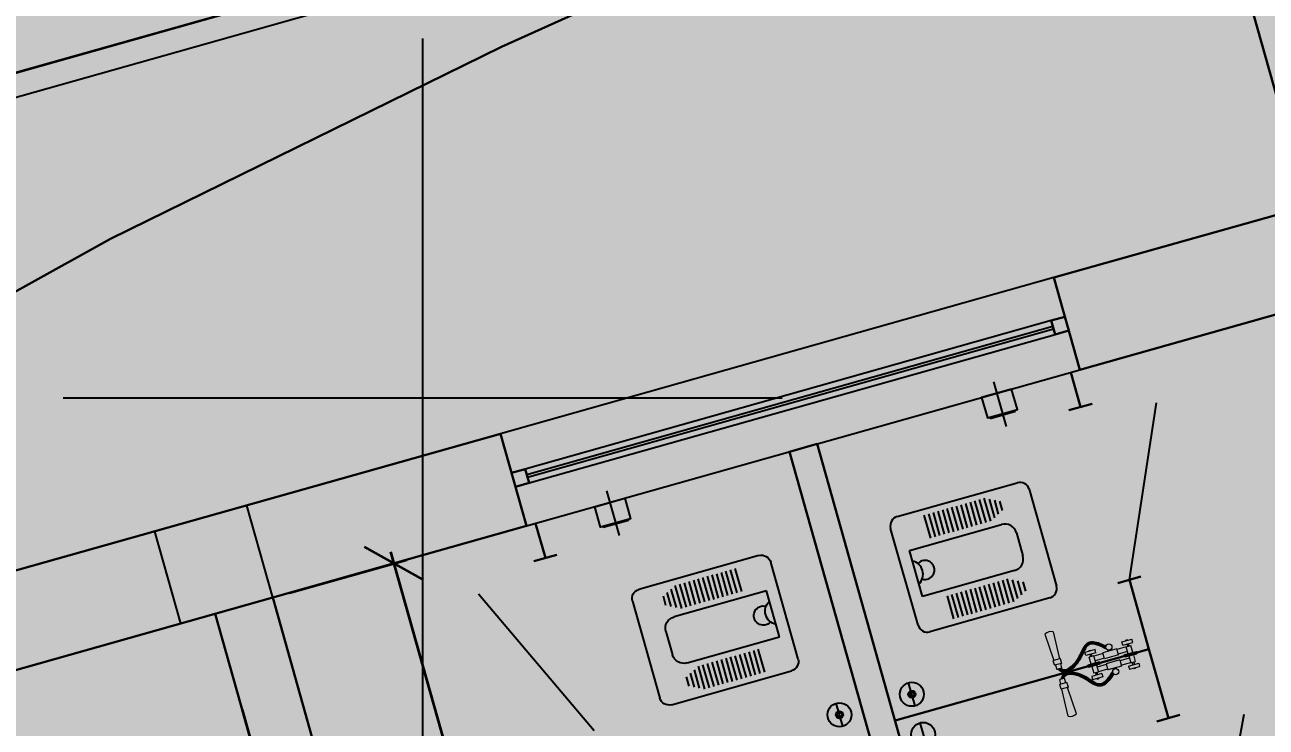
# Model space of a CAD drawing. Header units: millimetres. Extents: x 474337 to 1180020, y 4124662 to 4776603.
# Drawn here: x 772631 to 777811, y 4442166 to 4445098 of the extents above; entities that cross this region are included whole.
import ezdxf

# ---------------------------------------------------------------- set-up
doc = ezdxf.new("R2010")
doc.units = ezdxf.units.MM
doc.header["$PDMODE"] = 32
doc.header["$PDSIZE"] = 0.33
doc.layers.add('(001) Сетка', color=92, linetype='Continuous')
doc.layers.add('A_Windows', color=160, linetype='Continuous')
doc.layers.add('(032) Горизонтали утолщенные', color=32, linetype='Continuous', lineweight=30)
doc.layers.add('_0', color=7, linetype='Continuous', lineweight=25)
doc.styles.add('J~stule', font='dutch.ttf')
doc.linetypes.add('FENCELINE1', pattern='A,0.25,-0.1,[133,ltypeshp.shx,S=0.1,R=0,X=-0.1,Y=0],-0.1,1', length=1.45)
doc.dimstyles.new('J~style', dxfattribs={"dimscale": 100, "dimtxt": 2.5, "dimasz": 2, "dimexe": 0.55, "dimexo": 0.725, "dimtad": 1, "dimdec": 0, "dimdsep": 46, "dimtxsty": 'J~stule', "dimblk": 'OBLIQUE', "dimcen": 2, "dimdle": 0.5, "dimadec": 0, "dimazin": 0, "dimtfac": 1, "dimtdec": 0, "dimtmove": 0, "dimatfit": 3, "dimfxl": 1, "dimarcsym": 0})

# ---------------------------------------------------------------- blocks, each defined once
blk = doc.blocks.new('Setka')
at = {"layer": '(001) Сетка'}
for p, q in [((0, 1.5), (0, -1.5)), ((-1.5, 0), (1.5, 0))]:
    blk.add_line(p, q, dxfattribs=at)
blk = doc.blocks.new('*U85')
at = {"color": 7, "lineweight": 30}
for points in [[(0, 60), (60, 60), (60, 0), (0, 0)], [(2400, 60), (2340, 60), (2340, 0), (2400, 0)]]:
    blk.add_lwpolyline(points, close=True, dxfattribs=at)
at = {"color": 4, "lineweight": 25}
for points in [[(60, 60), (2340, 60), (2340, 0), (60, 0)], [(60, 35), (2340, 35), (2340, 25), (60, 25)]]:
    blk.add_lwpolyline(points, close=True, dxfattribs=at)
blk = doc.blocks.new('hdyhd')
for p, q in [((732050.4, 105598.5), (732470.4, 105598.5)), ((732010.4, 105038.5), (732010.4, 105558.5)), ((732160.4, 105548.5), (732360.4, 105548.5)), ((732160.4, 105148.5), (732160.4, 105548.5)), ((732360.4, 105548.5), (732360.4, 105148.5)), ((732510.4, 105558.5), (732510.4, 105038.5)), ((732135.4, 105448.7), (732035.4, 105448.7)), ((732135.4, 105428.7), (732035.4, 105428.7)), ((732135.4, 105408.7), (732035.4, 105408.7)), ((732385.4, 105448.7), (732485.4, 105448.7)), ((732385.4, 105428.7), (732485.4, 105428.7)), ((732385.4, 105408.7), (732485.4, 105408.7)), ((732135.4, 105388.7), (732035.4, 105388.7)), ((732135.4, 105368.7), (732035.4, 105368.7)), ((732385.4, 105388.7), (732485.4, 105388.7)), ((732385.4, 105368.7), (732485.4, 105368.7)), ((732135.4, 105348.7), (732035.4, 105348.7)), ((732135.4, 105328.7), (732035.4, 105328.7)), ((732135.4, 105308.7), (732035.4, 105308.7)), ((732385.4, 105348.7), (732485.4, 105348.7)), ((732385.4, 105328.7), (732485.4, 105328.7)), ((732385.4, 105308.7), (732485.4, 105308.7)), ((732135.4, 105288.7), (732035.4, 105288.7)), ((732135.4, 105268.7), (732035.4, 105268.7)), ((732385.4, 105288.7), (732485.4, 105288.7)), ((732385.4, 105268.7), (732485.4, 105268.7)), ((732135.4, 105248.7), (732035.4, 105248.7)), ((732135.4, 105228.7), (732035.4, 105228.7)), ((732135.4, 105208.7), (732035.4, 105208.7)), ((732385.4, 105248.7), (732485.4, 105248.7)), ((732385.4, 105228.7), (732485.4, 105228.7)), ((732385.4, 105208.7), (732485.4, 105208.7)), ((732135.4, 105188.7), (732035.4, 105188.7)), ((732125.4, 105168.7), (732045.4, 105168.7)), ((732385.4, 105188.7), (732485.4, 105188.7)), ((732395.4, 105168.7), (732475.4, 105168.7)), ((732115.4, 105148.7), (732055.4, 105148.7)), ((732105.4, 105128.7), (732065.4, 105128.7)), ((732310.4, 105098.5), (732210.4, 105098.5)), ((732405.4, 105148.7), (732465.4, 105148.7)), ((732415.4, 105128.7), (732455.4, 105128.7)), ((732470.4, 104998.5), (732050.4, 104998.5))]:
    blk.add_line(p, q)
for centre, radius, start, end in [((732050.4, 105558.5), 40, 90, 180), ((732470.4, 105558.5), 40, 0, 90), ((732264.4, 105575.1), 56.7, 208.0725, 331.9275), ((732264.4, 105508.5), 40, 147.9101, 32.09), ((732210.4, 105148.5), 50, 180, 270), ((732310.4, 105148.5), 50, 270, 0), ((732050.4, 105038.5), 40, 180, 270), ((732470.4, 105038.5), 40, 270, 360)]:
    blk.add_arc(centre, radius, start, end)
blk = doc.blocks.new('_Oblique')
at = {"color": 0, "linetype": 'ByBlock', "lineweight": -2}
blk.add_line((-0.5, -0.5), (0.5, 0.5), dxfattribs=at)
blk = doc.blocks.new('*D146')
at = {"color": 0, "lineweight": -2, "transparency": 16777216}
for p, q in [((3351175.6, -514249.5), (3351175.6, -514779.2)), ((3360925.6, -514249.5), (3360925.6, -514779.2)), ((3360975.6, -514724.2), (3351125.6, -514724.2))]:
    blk.add_line(p, q, dxfattribs=at)
at = {"layer": 'Defpoints', "color": 0, "lineweight": 30, "transparency": 16777216}
for p in [(3351175.6, -514177), (3360925.6, -514177), (3351175.6, -514724.2)]:
    blk.add_point(p, dxfattribs=at)
at = {"color": 0, "lineweight": -2, "transparency": 16777216, "xscale": 200, "yscale": 200, "zscale": 200, "rotation": 180}
blk.add_blockref('_Oblique', (3351175.6, -514724.2), dxfattribs=at)
at = {"color": 0, "lineweight": -2, "transparency": 16777216, "xscale": 200, "yscale": 200, "zscale": 200}
blk.add_blockref('_Oblique', (3360925.6, -514724.2), dxfattribs=at)
at = {"color": 0, "transparency": 16777216, "insert": (3356050.6, -514531.5), "char_height": 250, "attachment_point": 5, "style": 'J~stule'}
blk.add_mtext('9750', dxfattribs=at)
blk = doc.blocks.new('*D161')
at = {"color": 0, "lineweight": -2, "transparency": 16777216}
for p, q in [((3361701.4, -518083.5), (3361701.4, -513783.5)), ((3361248.1, -513833.5), (3361756.4, -513833.5)), ((3361248.1, -518033.5), (3361756.4, -518033.5))]:
    blk.add_line(p, q, dxfattribs=at)
at = {"layer": 'Defpoints', "color": 0, "lineweight": 30, "transparency": 16777216}
for p in [(3361175.6, -513833.5), (3361701.4, -513833.5), (3361175.6, -518033.5)]:
    blk.add_point(p, dxfattribs=at)
at = {"color": 0, "lineweight": -2, "transparency": 16777216, "xscale": 200, "yscale": 200, "zscale": 200}
for p, rotation in [((3361701.4, -513833.5), 90), ((3361701.4, -518033.5), 270)]:
    blk.add_blockref('_Oblique', p, dxfattribs=dict(at, rotation=rotation))
at = {"color": 0, "transparency": 16777216, "insert": (3361511.4, -515933.5), "char_height": 250, "attachment_point": 5, "rotation": 90, "style": 'J~stule'}
blk.add_mtext('4200', dxfattribs=at)
blk = doc.blocks.new('dfgfdgf')
h = blk.add_hatch(color=256)
h.dxf.hatch_style = 1
h.paths.add_polyline_path([(3360775.57, -513433.49), (3360775.57, -513833.49), (3361175.57, -513833.49), (3361175.57, -513433.49)])
for p, q in [((3365775.57, -511433.49), (3351175.57, -511433.49)), ((3364675.57, -513433.49), (3362275.57, -513433.49)), ((3362275.57, -513833.49), (3364675.57, -513833.49)), ((3362315.57, -514733.49, 10.18), (3362006.1, -514052.51, 10.18)), ((3364635.57, -514733.49, 10.18), (3364945.04, -514052.51, 10.18)), ((3364635.57, -516033.49, 10.18), (3364945.04, -515402.51, 10.18))]:
    blk.add_line(p, q)
at = {"linetype": 'FENCELINE1', "ltscale": 200}
blk.add_line((3365775.57, -511533.49), (3351175.57, -511533.49), dxfattribs=at)
at = {"lineweight": 30}
for p, q in [((3362275.57, -513433.49), (3359675.57, -513433.49)), ((3362275.57, -513833.49), (3362275.57, -513433.49)), ((3365775.57, -513433.49), (3364675.57, -513433.49)), ((3364675.57, -513833.49), (3364675.57, -513433.49)), ((3359675.57, -513833.49), (3362275.57, -513833.49)), ((3360925.57, -513833.49), (3360925.57, -519433.49)), ((3361175.57, -513833.49), (3361175.57, -519433.49)), ((3362315.57, -513833.49, 10.18), (3362315.57, -513983.49, 10.18)), ((3363415.57, -518033.49, -17.1), (3363415.57, -513833.49, 10.18)), ((3363535.57, -513833.49), (3363415.57, -513833.56, 10.18)), ((3363535.57, -518033.49, -17.1), (3363535.57, -513833.49, 10.18)), ((3364635.57, -513833.49, 10.18), (3364635.57, -513983.49, 10.18)), ((3364675.57, -513833.49), (3365775.57, -513833.49)), ((3362265.57, -513983.49, 10.18), (3362365.57, -513983.49, 10.18)), ((3364685.57, -513983.49, 10.18), (3364585.57, -513983.49, 10.18)), ((3364685.57, -514733.49, 10.18), (3364585.57, -514733.49, 10.18)), ((3364635.57, -514733.49, 10.18), (3364635.57, -515033.49, 10.18)), ((3364635.57, -515033.49, 10.18), (3363535.57, -515033.49, 10.18)), ((3364635.57, -515033.49, 10.18), (3364635.57, -515333.49, 10.18)), ((3364685.57, -515333.49, 10.18), (3364585.57, -515333.49, 10.18))]:
    blk.add_line(p, q, dxfattribs=at)
at = {"color": 153, "linetype": 'ByBlock', "lineweight": 5}
for p, q in [((3364235.31, -514855.5, 10.18), (3364241.2, -514971.63, 10.18)), ((3364270.94, -514855.5, 10.18), (3364265.05, -514971.63, 10.18)), ((3364367.22, -514975.28, 10.18), (3364358.36, -514970.17, 10.18)), ((3364368.82, -514973.46, 10.18), (3364359.96, -514968.34, 10.18)), ((3364381.01, -514947.82, 10.18), (3364361.17, -514982.18, 10.18)), ((3364370.43, -514971.64, 10.18), (3364361.57, -514966.53, 10.18)), ((3364372.06, -514969.83, 10.18), (3364363.19, -514964.71, 10.18)), ((3364373.7, -514968.03, 10.18), (3364364.82, -514962.9, 10.18)), ((3364375.36, -514966.23, 10.18), (3364366.47, -514961.1, 10.18)), ((3364377.05, -514964.46, 10.18), (3364368.14, -514959.32, 10.18)), ((3364378.77, -514962.71, 10.18), (3364369.83, -514957.54, 10.18)), ((3364380.54, -514960.98, 10.18), (3364371.57, -514955.8, 10.18)), ((3364382.36, -514959.28, 10.18), (3364373.37, -514954.09, 10.18)), ((3364384.25, -514957.62, 10.18), (3364375.23, -514952.42, 10.18)), ((3364386.22, -514956.01, 10.18), (3364377.16, -514950.78, 10.18)), ((3364388.29, -514954.45, 10.18), (3364379.17, -514949.19, 10.18)), ((3364390.49, -514952.97, 10.18), (3364381.26, -514947.64, 10.18)), ((3364392.86, -514951.6, 10.18), (3364383.44, -514946.16, 10.18)), ((3364395.47, -514950.35, 10.18), (3364385.74, -514944.73, 10.18)), ((3364396.55, -514939.96, 10.18), (3364388.11, -514954.58, 10.18)), ((3364398.41, -514949.3, 10.18), (3364388.16, -514943.38, 10.18)), ((3364401.88, -514948.55, 10.18), (3364390.74, -514942.12, 10.18)), ((3364406.3, -514948.35, 10.18), (3364393.51, -514940.97, 10.18)), ((3364393.85, -514974.3, 10.18), (3364393.85, -514971.35, 10.18)), ((3364393.85, -514971.35, 10.18), (3364399.85, -514971.35, 10.18)), ((3364412.89, -514949.41, 10.18), (3364396.53, -514939.96, 10.18)), ((3364399.85, -514974.3, 10.18), (3364399.85, -514971.35, 10.18)), ((3364464.33, -514976.36, 10.18), (3364399.87, -514939.15, 10.18)), ((3364408.36, -514938.55, 10.18), (3364402.64, -514948.46, 10.18)), ((3364465.23, -514974.13, 10.18), (3364403.71, -514938.61, 10.18)), ((3364461, -514968.93, 10.18), (3364408.37, -514938.55, 10.18)), ((3364418.22, -514940.53, 10.18), (3364413.06, -514949.45, 10.18)), ((3364451.53, -514960.72, 10.18), (3364414.97, -514939.61, 10.18)), ((3364427.14, -514944.12, 10.18), (3364422.04, -514952.96, 10.18)), ((3364435.45, -514948.78, 10.18), (3364430.3, -514957.71, 10.18)), ((3364443.31, -514954.21, 10.18), (3364438.12, -514963.2, 10.18)), ((3364463.83, -514978.82, 10.18), (3364442.12, -514966.29, 10.18)), ((3364450.87, -514960.17, 10.18), (3364445.68, -514969.16, 10.18)), ((3364458.23, -514966.48, 10.18), (3364453.07, -514975.42, 10.18)), ((3364553.85, -514974.3, 10.18), (3364553.85, -514971.35, 10.18)), ((3364559.85, -514971.35, 10.18), (3364553.85, -514971.35, 10.18)), ((3364559.85, -514974.3, 10.18), (3364559.85, -514971.35, 10.18)), ((3364237.19, -514971.63, 10.18), (3364238.2, -514991.63, 10.18)), ((3364269.06, -514971.63, 10.18), (3364237.19, -514971.63, 10.18)), ((3364268.04, -514991.63, 10.18), (3364238.2, -514991.63, 10.18)), ((3364242.21, -514991.63, 10.18), (3364243.22, -515011.63, 10.18)), ((3364263.03, -515011.63, 10.18), (3364243.22, -515011.63, 10.18)), ((3364280.05, -515032.19, 10.18), (3364248.97, -515014.25, 10.18)), ((3364284.35, -515031.92, 10.18), (3364249.19, -515011.63, 10.18)), ((3364256.18, -515011.63, 10.18), (3364252.14, -515018.63, 10.18)), ((3364274.9, -515031.97, 10.18), (3364252.43, -515018.99, 10.18)), ((3364288.17, -515031.38, 10.18), (3364253.96, -515011.63, 10.18)), ((3364260.2, -515012.48, 10.18), (3364258.72, -515011.63, 10.18)), ((3364264.21, -515016.78, 10.18), (3364259.01, -515025.78, 10.18)), ((3364264.04, -514991.63, 10.18), (3364263.03, -515011.63, 10.18)), ((3364272.52, -515021.43, 10.18), (3364267.39, -515030.31, 10.18)), ((3364269.06, -514971.63, 10.18), (3364268.04, -514991.63, 10.18)), ((3364291.68, -515030.66, 10.18), (3364276.89, -515022.12, 10.18)), ((3364283.21, -515021.96, 10.18), (3364277.33, -515032.16, 10.18)), ((3364294.96, -515029.8, 10.18), (3364281.63, -515022.11, 10.18)), ((3364298.06, -515028.84, 10.18), (3364285.56, -515021.62, 10.18)), ((3364296.04, -515018.8, 10.18), (3364288.84, -515031.26, 10.18)), ((3364301.02, -515027.8, 10.18), (3364289.06, -515020.9, 10.18)), ((3364303.86, -515026.69, 10.18), (3364292.31, -515020.02, 10.18)), ((3364306.59, -515025.52, 10.18), (3364295.36, -515019.04, 10.18)), ((3364309.24, -515024.3, 10.18), (3364298.27, -515017.97, 10.18)), ((3364311.8, -515023.03, 10.18), (3364301.06, -515016.83, 10.18)), ((3364310.98, -515011.96, 10.18), (3364302.07, -515027.41, 10.18)), ((3364314.29, -515021.72, 10.18), (3364303.75, -515015.63, 10.18)), ((3364316.72, -515020.37, 10.18), (3364306.36, -515014.39, 10.18)), ((3364319.08, -515018.98, 10.18), (3364308.88, -515013.09, 10.18)), ((3364321.39, -515017.57, 10.18), (3364311.34, -515011.76, 10.18)), ((3364323.65, -515016.12, 10.18), (3364313.73, -515010.39, 10.18)), ((3364325.86, -515014.65, 10.18), (3364316.06, -515008.99, 10.18)), ((3364328.91, -514999.97, 10.18), (3364317.33, -515020.01, 10.18)), ((3364328.02, -515013.15, 10.18), (3364318.34, -515007.55, 10.18)), ((3364330.14, -515011.62, 10.18), (3364320.56, -515006.09, 10.18)), ((3364332.22, -515010.07, 10.18), (3364322.73, -515004.59, 10.18)), ((3364334.25, -515008.49, 10.18), (3364324.85, -515003.07, 10.18)), ((3364336.25, -515006.9, 10.18), (3364326.92, -515001.51, 10.18)), ((3364338.21, -515005.28, 10.18), (3364328.95, -514999.93, 10.18)), ((3364340.13, -515003.64, 10.18), (3364330.93, -514998.33, 10.18)), ((3364342.01, -515001.97, 10.18), (3364332.86, -514996.69, 10.18)), ((3364343.85, -515000.29, 10.18), (3364334.75, -514995.03, 10.18)), ((3364354.74, -514974.28, 10.18), (3364335.6, -515007.42, 10.18)), ((3364345.66, -514998.58, 10.18), (3364336.59, -514993.35, 10.18)), ((3364347.44, -514996.86, 10.18), (3364338.4, -514991.64, 10.18)), ((3364349.19, -514995.12, 10.18), (3364340.18, -514989.92, 10.18)), ((3364350.91, -514993.36, 10.18), (3364341.92, -514988.18, 10.18)), ((3364352.6, -514991.59, 10.18), (3364343.64, -514986.42, 10.18)), ((3364354.28, -514989.81, 10.18), (3364345.33, -514984.65, 10.18)), ((3364355.94, -514988.02, 10.18), (3364347, -514982.86, 10.18)), ((3364357.58, -514986.21, 10.18), (3364348.66, -514981.07, 10.18)), ((3364359.2, -514984.4, 10.18), (3364350.3, -514979.26, 10.18)), ((3364360.82, -514982.59, 10.18), (3364351.92, -514977.45, 10.18)), ((3364362.42, -514980.76, 10.18), (3364353.54, -514975.63, 10.18)), ((3364364.02, -514978.94, 10.18), (3364355.15, -514973.81, 10.18)), ((3364365.62, -514977.11, 10.18), (3364356.75, -514971.99, 10.18)), ((3364374.85, -514988.3, 10.18), (3364374.85, -514974.3, 10.18)), ((3364418.85, -514974.3, 10.18), (3364374.85, -514974.3, 10.18)), ((3364418.85, -514988.3, 10.18), (3364374.85, -514988.3, 10.18)), ((3364386.85, -515028.49, 10.18), (3364386.85, -514998.49, 10.18)), ((3364406.85, -514998.49, 10.18), (3364386.85, -514998.49, 10.18)), ((3364393.85, -514998.49, 10.18), (3364393.85, -514988.3, 10.18)), ((3364399.85, -514998.49, 10.18), (3364399.85, -514988.3, 10.18)), ((3364406.85, -515028.49, 10.18), (3364406.85, -514998.49, 10.18)), ((3364446.85, -514999.28, 10.18), (3364406.85, -514999.28, 10.18)), ((3364446.85, -515019.5, 10.18), (3364406.85, -515019.5, 10.18)), ((3364418.85, -514988.3, 10.18), (3364418.85, -514974.3, 10.18)), ((3364446.85, -515022.5, 10.18), (3364446.85, -514996.28, 10.18)), ((3364506.85, -514996.28, 10.18), (3364446.85, -514996.28, 10.18)), ((3364506.85, -515022.5, 10.18), (3364446.85, -515022.5, 10.18)), ((3364463.84, -514981.58, 10.18), (3364452.85, -514975.23, 10.18)), ((3364465.48, -514972.97, 10.18), (3364460.35, -514981.84, 10.18)), ((3364464.61, -514984.77, 10.18), (3364461.84, -514983.17, 10.18)), ((3364469.85, -514996.28, 10.18), (3364469.85, -514991.2, 10.18)), ((3364483.85, -514996.28, 10.18), (3364483.85, -514991.2, 10.18)), ((3364506.85, -515022.5, 10.18), (3364506.85, -514996.28, 10.18)), ((3364546.85, -514999.28, 10.18), (3364506.85, -514999.28, 10.18)), ((3364546.85, -515019.5, 10.18), (3364506.85, -515019.5, 10.18)), ((3364534.85, -514988.3, 10.18), (3364534.85, -514974.3, 10.18)), ((3364534.85, -514974.3, 10.18), (3364578.85, -514974.3, 10.18)), ((3364534.85, -514988.3, 10.18), (3364578.85, -514988.3, 10.18)), ((3364546.85, -515028.49, 10.18), (3364546.85, -514998.49, 10.18)), ((3364546.85, -514998.49, 10.18), (3364566.85, -514998.49, 10.18)), ((3364553.85, -514998.49, 10.18), (3364553.85, -514988.3, 10.18)), ((3364559.85, -514998.49, 10.18), (3364559.85, -514988.3, 10.18)), ((3364566.85, -515028.49, 10.18), (3364566.85, -514998.49, 10.18)), ((3364578.85, -514988.3, 10.18), (3364578.85, -514974.3, 10.18)), ((3364242.21, -515075.36, 10.18), (3364243.22, -515055.36, 10.18)), ((3364263.03, -515055.36, 10.18), (3364243.22, -515055.36, 10.18)), ((3364280.05, -515034.79, 10.18), (3364248.97, -515052.74, 10.18)), ((3364284.35, -515035.06, 10.18), (3364249.19, -515055.36, 10.18)), ((3364256.18, -515055.36, 10.18), (3364252.14, -515048.36, 10.18)), ((3364274.9, -515035.02, 10.18), (3364252.43, -515047.99, 10.18)), ((3364288.17, -515035.6, 10.18), (3364253.96, -515055.36, 10.18)), ((3364267.08, -515030.21, 10.18), (3364257.99, -515024.96, 10.18)), ((3364267.08, -515036.78, 10.18), (3364257.99, -515042.03, 10.18)), ((3364260.2, -515054.5, 10.18), (3364258.72, -515055.36, 10.18)), ((3364264.21, -515050.2, 10.18), (3364259.01, -515041.2, 10.18)), ((3364264.04, -515075.36, 10.18), (3364263.03, -515055.36, 10.18)), ((3364272.52, -515045.56, 10.18), (3364267.39, -515036.67, 10.18)), ((3364291.68, -515036.33, 10.18), (3364276.89, -515044.87, 10.18)), ((3364283.21, -515045.03, 10.18), (3364277.33, -515034.83, 10.18)), ((3364294.96, -515037.18, 10.18), (3364281.63, -515044.88, 10.18)), ((3364298.06, -515038.14, 10.18), (3364285.56, -515045.36, 10.18)), ((3364296.04, -515048.19, 10.18), (3364288.84, -515035.73, 10.18)), ((3364301.02, -515039.18, 10.18), (3364289.06, -515046.09, 10.18)), ((3364303.86, -515040.3, 10.18), (3364292.31, -515046.96, 10.18)), ((3364306.59, -515041.47, 10.18), (3364295.36, -515047.95, 10.18)), ((3364309.24, -515042.69, 10.18), (3364298.27, -515049.02, 10.18)), ((3364311.8, -515043.96, 10.18), (3364301.06, -515050.16, 10.18)), ((3364310.98, -515055.03, 10.18), (3364302.07, -515039.58, 10.18)), ((3364314.29, -515045.27, 10.18), (3364303.75, -515051.35, 10.18)), ((3364316.72, -515046.62, 10.18), (3364306.36, -515052.6, 10.18)), ((3364319.08, -515048, 10.18), (3364308.88, -515053.89, 10.18)), ((3364321.39, -515049.42, 10.18), (3364311.34, -515055.22, 10.18)), ((3364323.65, -515050.86, 10.18), (3364313.73, -515056.59, 10.18)), ((3364325.86, -515052.34, 10.18), (3364316.06, -515058, 10.18)), ((3364328.91, -515067.02, 10.18), (3364317.33, -515046.97, 10.18)), ((3364328.02, -515053.84, 10.18), (3364318.34, -515059.43, 10.18)), ((3364330.14, -515055.37, 10.18), (3364320.56, -515060.9, 10.18)), ((3364332.22, -515056.92, 10.18), (3364322.73, -515062.4, 10.18)), ((3364334.25, -515058.49, 10.18), (3364324.85, -515063.92, 10.18)), ((3364336.25, -515060.09, 10.18), (3364326.92, -515065.47, 10.18)), ((3364338.21, -515061.71, 10.18), (3364328.95, -515067.05, 10.18)), ((3364340.13, -515063.35, 10.18), (3364330.93, -515068.66, 10.18)), ((3364342.01, -515065.01, 10.18), (3364332.86, -515070.29, 10.18)), ((3364343.85, -515066.7, 10.18), (3364334.75, -515071.95, 10.18)), ((3364354.74, -515092.71, 10.18), (3364335.6, -515059.56, 10.18)), ((3364345.66, -515068.4, 10.18), (3364336.59, -515073.64, 10.18)), ((3364347.44, -515070.13, 10.18), (3364338.4, -515075.34, 10.18)), ((3364349.19, -515071.87, 10.18), (3364340.18, -515077.07, 10.18)), ((3364350.91, -515073.62, 10.18), (3364341.92, -515078.81, 10.18)), ((3364371.85, -515033.49, 10.18), (3364371.85, -515028.49, 10.18)), ((3364421.85, -515028.49, 10.18), (3364371.85, -515028.49, 10.18)), ((3364421.85, -515033.49, 10.18), (3364371.85, -515033.49, 10.18)), ((3364371.85, -515033.49, 10.18), (3364371.85, -515038.49, 10.18)), ((3364421.85, -515033.49, 10.18), (3364371.85, -515033.49, 10.18)), ((3364421.85, -515038.49, 10.18), (3364371.85, -515038.49, 10.18)), ((3364386.85, -515038.49, 10.18), (3364386.85, -515068.49, 10.18)), ((3364406.85, -515068.49, 10.18), (3364386.85, -515068.49, 10.18)), ((3364393.85, -515068.49, 10.18), (3364393.85, -515078.68, 10.18)), ((3364399.85, -515068.49, 10.18), (3364399.85, -515078.68, 10.18)), ((3364406.85, -515038.49, 10.18), (3364406.85, -515068.49, 10.18)), ((3364446.85, -515047.49, 10.18), (3364406.85, -515047.49, 10.18)), ((3364446.85, -515067.7, 10.18), (3364406.85, -515067.7, 10.18)), ((3364421.85, -515033.49, 10.18), (3364421.85, -515028.49, 10.18)), ((3364421.85, -515033.49, 10.18), (3364421.85, -515038.49, 10.18)), ((3364446.85, -515044.49, 10.18), (3364446.85, -515070.7, 10.18)), ((3364506.85, -515044.49, 10.18), (3364446.85, -515044.49, 10.18)), ((3364506.85, -515070.7, 10.18), (3364446.85, -515070.7, 10.18)), ((3364469.85, -515070.7, 10.18), (3364469.85, -515075.78, 10.18)), ((3364483.85, -515070.7, 10.18), (3364483.85, -515075.78, 10.18)), ((3364506.85, -515044.49, 10.18), (3364506.85, -515070.7, 10.18)), ((3364546.85, -515047.49, 10.18), (3364506.85, -515047.49, 10.18)), ((3364546.85, -515067.7, 10.18), (3364506.85, -515067.7, 10.18)), ((3364531.85, -515033.49, 10.18), (3364531.85, -515028.49, 10.18)), ((3364531.85, -515028.49, 10.18), (3364581.85, -515028.49, 10.18)), ((3364581.85, -515033.49, 10.18), (3364531.85, -515033.49, 10.18)), ((3364531.85, -515033.49, 10.18), (3364531.85, -515038.49, 10.18)), ((3364581.85, -515033.49, 10.18), (3364531.85, -515033.49, 10.18)), ((3364531.85, -515038.49, 10.18), (3364581.85, -515038.49, 10.18)), ((3364546.85, -515038.49, 10.18), (3364546.85, -515068.49, 10.18)), ((3364546.85, -515068.49, 10.18), (3364566.85, -515068.49, 10.18)), ((3364553.85, -515068.49, 10.18), (3364553.85, -515078.68, 10.18)), ((3364559.85, -515068.49, 10.18), (3364559.85, -515078.68, 10.18)), ((3364566.85, -515038.49, 10.18), (3364566.85, -515068.49, 10.18)), ((3364581.85, -515033.49, 10.18), (3364581.85, -515028.49, 10.18)), ((3364581.85, -515033.49, 10.18), (3364581.85, -515038.49, 10.18)), ((3364235.31, -515211.49, 10.18), (3364241.2, -515095.36, 10.18)), ((3364237.19, -515095.36, 10.18), (3364238.2, -515075.36, 10.18)), ((3364269.06, -515095.36, 10.18), (3364237.19, -515095.36, 10.18)), ((3364268.04, -515075.36, 10.18), (3364238.2, -515075.36, 10.18)), ((3364270.94, -515211.49, 10.18), (3364265.05, -515095.36, 10.18)), ((3364269.06, -515095.36, 10.18), (3364268.04, -515075.36, 10.18)), ((3364352.6, -515075.39, 10.18), (3364343.64, -515080.57, 10.18)), ((3364354.28, -515077.18, 10.18), (3364345.33, -515082.34, 10.18)), ((3364355.94, -515078.97, 10.18), (3364347, -515084.13, 10.18)), ((3364357.58, -515080.77, 10.18), (3364348.66, -515085.92, 10.18)), ((3364359.2, -515082.58, 10.18), (3364350.3, -515087.72, 10.18)), ((3364360.82, -515084.4, 10.18), (3364351.92, -515089.54, 10.18)), ((3364362.42, -515086.22, 10.18), (3364353.54, -515091.35, 10.18)), ((3364364.02, -515088.05, 10.18), (3364355.15, -515093.17, 10.18)), ((3364365.62, -515089.88, 10.18), (3364356.75, -515095, 10.18)), ((3364367.22, -515091.7, 10.18), (3364358.36, -515096.82, 10.18)), ((3364368.82, -515093.53, 10.18), (3364359.96, -515098.64, 10.18)), ((3364381.01, -515119.16, 10.18), (3364361.17, -515084.8, 10.18)), ((3364370.43, -515095.35, 10.18), (3364361.57, -515100.46, 10.18)), ((3364372.06, -515097.16, 10.18), (3364363.19, -515102.28, 10.18)), ((3364373.7, -515098.96, 10.18), (3364364.82, -515104.08, 10.18)), ((3364375.36, -515100.75, 10.18), (3364366.47, -515105.88, 10.18)), ((3364377.05, -515102.53, 10.18), (3364368.14, -515107.67, 10.18)), ((3364378.77, -515104.28, 10.18), (3364369.83, -515109.44, 10.18)), ((3364380.54, -515106.01, 10.18), (3364371.57, -515111.19, 10.18)), ((3364382.36, -515107.71, 10.18), (3364373.37, -515112.9, 10.18)), ((3364374.85, -515078.68, 10.18), (3364374.85, -515092.68, 10.18)), ((3364418.85, -515078.68, 10.18), (3364374.85, -515078.68, 10.18)), ((3364418.85, -515092.68, 10.18), (3364374.85, -515092.68, 10.18)), ((3364384.25, -515109.37, 10.18), (3364375.23, -515114.57, 10.18)), ((3364386.22, -515110.98, 10.18), (3364377.16, -515116.21, 10.18)), ((3364388.29, -515112.53, 10.18), (3364379.17, -515117.8, 10.18)), ((3364390.49, -515114.01, 10.18), (3364381.26, -515119.34, 10.18)), ((3364392.86, -515115.39, 10.18), (3364383.44, -515120.83, 10.18)), ((3364395.47, -515116.64, 10.18), (3364385.74, -515122.25, 10.18)), ((3364396.55, -515127.03, 10.18), (3364388.11, -515112.4, 10.18)), ((3364398.41, -515117.69, 10.18), (3364388.16, -515123.6, 10.18)), ((3364401.88, -515118.44, 10.18), (3364390.74, -515124.86, 10.18)), ((3364406.3, -515118.63, 10.18), (3364393.51, -515126.02, 10.18)), ((3364393.85, -515092.68, 10.18), (3364393.85, -515095.64, 10.18)), ((3364393.85, -515095.64, 10.18), (3364399.85, -515095.64, 10.18)), ((3364412.89, -515117.58, 10.18), (3364396.53, -515127.02, 10.18)), ((3364399.85, -515092.68, 10.18), (3364399.85, -515095.64, 10.18)), ((3364464.33, -515090.63, 10.18), (3364399.87, -515127.84, 10.18)), ((3364408.36, -515128.44, 10.18), (3364402.64, -515118.53, 10.18)), ((3364465.23, -515092.86, 10.18), (3364403.71, -515128.38, 10.18)), ((3364461, -515098.05, 10.18), (3364408.37, -515128.44, 10.18)), ((3364418.22, -515126.46, 10.18), (3364413.06, -515117.53, 10.18)), ((3364451.53, -515106.27, 10.18), (3364414.97, -515127.38, 10.18)), ((3364418.85, -515078.68, 10.18), (3364418.85, -515092.68, 10.18)), ((3364427.14, -515122.87, 10.18), (3364422.04, -515114.03, 10.18)), ((3364435.45, -515118.2, 10.18), (3364430.3, -515109.28, 10.18)), ((3364443.31, -515112.78, 10.18), (3364438.12, -515103.79, 10.18)), ((3364463.83, -515088.17, 10.18), (3364442.12, -515100.7, 10.18)), ((3364450.87, -515106.81, 10.18), (3364445.68, -515097.83, 10.18)), ((3364463.84, -515085.41, 10.18), (3364452.85, -515091.76, 10.18)), ((3364458.23, -515100.51, 10.18), (3364453.07, -515091.57, 10.18)), ((3364465.48, -515094.02, 10.18), (3364460.35, -515085.14, 10.18)), ((3364464.61, -515082.22, 10.18), (3364461.84, -515083.81, 10.18)), ((3364534.85, -515078.68, 10.18), (3364534.85, -515092.68, 10.18)), ((3364534.85, -515078.68, 10.18), (3364578.85, -515078.68, 10.18)), ((3364534.85, -515092.68, 10.18), (3364578.85, -515092.68, 10.18)), ((3364553.85, -515092.68, 10.18), (3364553.85, -515095.64, 10.18)), ((3364559.85, -515095.64, 10.18), (3364553.85, -515095.64, 10.18)), ((3364559.85, -515092.68, 10.18), (3364559.85, -515095.64, 10.18)), ((3364578.85, -515078.68, 10.18), (3364578.85, -515092.68, 10.18))]:
    blk.add_line(p, q, dxfattribs=at)
at = {"lineweight": 30}
blk.add_lwpolyline([(3365775.57, -521133.49), (3365775.57, -511433.49), (3367175.57, -511433.49)], dxfattribs=at)
blk.add_lwpolyline([(3361175.57, -513833.49), (3361175.57, -513433.49), (3360775.57, -513433.49), (3360775.57, -513833.49)], close=True)
at = {"color": 153, "linetype": 'ByBlock', "lineweight": 5}
for centre in [(3364476.85, -514980.14, 10.18), (3364476.85, -515086.84, 10.18)]:
    blk.add_circle(centre, 13.09, dxfattribs=at)
for centre, start, end in [((3364253.12, -514885.63, 10.18), 59.39876, 120.60124), ((3364253.12, -515181.36, 10.18), 239.39876, 300.60124)]:
    blk.add_arc(centre, 35, start, end, dxfattribs=at)
for points in [[(3364465.27, -514986.24, 10.18), (3364402.36, -514948.49, 10.18), (3364343.07, -515001.01, 10.18), (3364257.07, -515024.14, 10.18), (3364247.17, -515011.63, 10.18)], [(3364465.27, -515080.74, 10.18), (3364402.36, -515118.5, 10.18), (3364343.07, -515065.98, 10.18), (3364257.07, -515042.85, 10.18), (3364247.17, -515055.36, 10.18)]]:
    blk.add_spline(points, degree=3, dxfattribs=at)
for points in [[(3364465.75, -514973.21, 10.18), (3364448.97, -514958.06, 10.18), (3364432.14, -514943.17, 10.18), (3364396.47, -514935.7, 10.18), (3364380.84, -514945.96, 10.18), (3364356.98, -514971.04, 10.18), (3364345.49, -514986.23, 10.18), (3364313.88, -515012.49, 10.18), (3364292.84, -515022.39, 10.18), (3364270.4, -515022.08, 10.18), (3364265.51, -515019.26, 10.18), (3364259.52, -515011.63, 10.18)], [(3364465.75, -515093.77, 10.18), (3364448.97, -515108.93, 10.18), (3364432.14, -515123.82, 10.18), (3364396.47, -515131.28, 10.18), (3364380.84, -515121.03, 10.18), (3364356.98, -515095.95, 10.18), (3364345.49, -515080.76, 10.18), (3364313.88, -515054.5, 10.18), (3364292.84, -515044.59, 10.18), (3364270.4, -515044.91, 10.18), (3364265.51, -515047.73, 10.18), (3364259.52, -515055.36, 10.18)]]:
    blk.add_open_spline(points, degree=3, knots=[0.00681115, 0.00681115, 0.00681115, 0.00681115, 0.06218231, 0.06218231, 0.11038284, 0.11038284, 0.15858336, 0.15858336, 0.21586869, 0.21586869, 0.25018042, 0.25018042, 0.25018042, 0.25018042], dxfattribs=at)
at = {"layer": '_0'}
for p, q in [((3362636.86, -513783.46, 10.18), (3362636.66, -513977.23, 10.18)), ((3364314.28, -513783.46, 10.18), (3364314.49, -513977.23, 10.18)), ((3362581.72, -513922.18, 10.18), (3362581.71, -513927.18, 10.18)), ((3362691.71, -513927.29, 10.18), (3362581.71, -513927.18, 10.18)), ((3362691.71, -513922.29, 10.18), (3362691.71, -513927.29, 10.18)), ((3364259.43, -513922.29, 10.18), (3364259.44, -513927.29, 10.18)), ((3364259.44, -513927.29, 10.18), (3364369.44, -513927.18, 10.18)), ((3364369.43, -513922.18, 10.18), (3364369.44, -513927.18, 10.18)), ((3363318.53, -514996.58, 10.18), (3363318.64, -514896.58, 10.18)), ((3363632.61, -514996.58, 10.18), (3363632.5, -514896.58, 10.18)), ((3363632.61, -515070.41, 10.18), (3363632.5, -515170.41, 10.18))]:
    blk.add_line(p, q, dxfattribs=at)
at = {"layer": '_0', "elevation": 10.18}
for points in [[(3362571.81, -513833.39), (3362701.81, -513833.53), (3362701.71, -513922.31), (3362571.72, -513922.16)], [(3364379.33, -513833.39), (3364249.33, -513833.53), (3364249.43, -513922.31), (3364379.43, -513922.16)]]:
    blk.add_lwpolyline(points, close=True, dxfattribs=at)
at = {"layer": '_0'}
for centre, radius in [((3363318.59, -514946.58, 10.18), 50), ((3363632.56, -514946.58, 10.18), 50), ((3363318.59, -514946.58, 10.18), 15), ((3363318.59, -514946.58, 10.18), 10), ((3363632.56, -514946.58, 10.18), 15), ((3363632.56, -514946.58, 10.18), 10), ((3363632.56, -515120.41, 10.18), 50)]:
    blk.add_circle(centre, radius, dxfattribs=at)
at = {"layer": '_0', "xscale": -1, "rotation": 270.0008044948986}
blk.add_blockref('hdyhd', (3257627.38, -1246727.73, 10.18), dxfattribs=at)
at = {"layer": '_0', "rotation": 89.99919550510138}
blk.add_blockref('hdyhd', (3469323.76, -1246727.73, 10.18), dxfattribs=at)
at = {"layer": 'A_Windows', "color": 5, "lineweight": 30, "xscale": -1, "rotation": 359.9999846070635}
blk.add_blockref('*U85', (3364675.57, -513663.49), dxfattribs=at)
dim = blk.add_linear_dim(base=(3361701.4, -513833.49), p1=(3361175.57, -518033.49), p2=(3361175.57, -513833.49), angle=90, dimstyle='J~style', override={"dimdec": 1, "dimtdec": 1})
dim.commit()
dim.dimension.update_dxf_attribs({"geometry": '*D161', "text_midpoint": (3361511.38, -515933.49)})
dim = blk.add_linear_dim(base=(3351175.57, -514724.19), p1=(3360925.57, -514177.05), p2=(3351175.57, -514177.05), dimstyle='J~style', override={"dimdec": 1, "dimtdec": 1})
dim.commit()
dim.dimension.update_dxf_attribs({"geometry": '*D146', "text_midpoint": (3356050.57, -514531.49)})

msp = doc.modelspace()

# ---------------------------------------------------------------- hatches: boundary and pattern name
at = {"lineweight": 30, "true_color": 0xababab}
h = msp.add_hatch(color=253, dxfattribs=at)
h.dxf.hatch_style = 1
edge = h.paths.add_edge_path()
edge.add_arc((846629.8, 4561555.4), 73174.6, 338.950551, 346.758197, ccw=False)
edge.add_line((914921.5, 4535273), (911662.8, 4528010.8))
edge.add_arc((846807.7, 4561434.6), 72961.2, 318.905035, 332.735208, ccw=False)
edge.add_arc((899641.5, 4515567.5), 3000, 224.5229, 315.8135, ccw=False)
edge.add_line((897502.6, 4513464), (864463.3, 4551253.8))
edge.add_line((864463.3, 4551253.8), (860836.2, 4549325.3))
edge.add_line((860836.2, 4549325.3), (895608.2, 4509553.6))
edge.add_arc((893204.6, 4507758.3), 3000, -36.0724, 36.7572, ccw=False)
edge.add_line((895629.5, 4505991.9), (866171, 4470218))
edge.add_arc((864010, 4472298.9), 3000, 225.8075, 316.0821, ccw=False)
edge.add_line((861918.8, 4470147.9), (818734.5, 4519541.4))
edge.add_line((818734.5, 4519541.4), (818452, 4519192.6))
edge.add_line((818452, 4519192.6), (816393.9, 4516141.4))
edge.add_line((816393.9, 4516141.4), (860070.5, 4466184.7))
edge.add_arc((857596.1, 4464488.5), 3000, -32.4344, 34.4299, ccw=False)
edge.add_line((860128.1, 4462879.5), (845305.2, 4444878.7))
edge.add_arc((842989.3, 4446785.8), 3000, 225, 320.5299, ccw=False)
edge.add_line((840868, 4444664.4), (817571.1, 4467961.3))
edge.add_arc((816156.9, 4466547.1), 2000, 45, 105.7638)
edge.add_line((815613.5, 4468471.9), (810445.7, 4467013.1))
edge.add_line((810445.7, 4467013.1), (808272.3, 4474712.2))
edge.add_line((808272.3, 4474712.2), (794798.8, 4470908.8))
edge.add_line((794798.8, 4470908.8), (796972.2, 4463209.7))
edge.add_line((796972.2, 4463209.7), (797662.9, 4464443.7))
edge.add_line((797662.9, 4464443.7), (796032.9, 4470218.1))
edge.add_line((796032.9, 4470218.1), (807581.6, 4473478.1))
edge.add_line((807581.6, 4473478.1), (809211.6, 4467703.8))
edge.add_line((809211.6, 4467703.8), (797662.9, 4464443.7))
edge.add_line((797662.9, 4464443.7), (796972.2, 4463209.7))
edge.add_line((796972.2, 4463209.7), (752899.1, 4450768.3))
edge.add_line((752899.1, 4450768.3), (744212.5, 4442081.7))
edge.add_line((744212.5, 4442081.7), (810150.9, 4460695.4))
edge.add_line((810150.9, 4460695.4), (811101.8, 4457327))
edge.add_line((811101.8, 4457327), (813026.5, 4457870.4))
edge.add_line((813026.5, 4457870.4), (812075.7, 4461238.7))
edge.add_line((812075.7, 4461238.7), (813858.2, 4461741.9))
edge.add_arc((814401.6, 4459817.1), 2000, 45, 105.7638, ccw=False)
edge.add_line((815815.8, 4461231.4), (837446.9, 4439600.3))
edge.add_arc((835325.5, 4437479), 3000, -39.4701, 45, ccw=False)
edge.add_line((837641.4, 4435572), (825729, 4421105.7))
edge.add_line((825729, 4421105.7), (817128.3, 4418677.8))
edge.add_line((817128.3, 4418677.8), (813750.7, 4430642.9))
edge.add_line((813750.7, 4430642.9), (813489.1, 4430465.3))
edge.add_line((813489.1, 4430465.3), (810217, 4429541.6))
edge.add_line((810217, 4429541.6), (809782.3, 4431081.5))
edge.add_line((809782.3, 4431081.5), (794846, 4426865.1))
edge.add_line((794846, 4426865.1), (795367.9, 4425016.2))
edge.add_arc((793959.9, 4410569), 14515.6, 77.91868, 84.43335, ccw=False)
edge.add_line((796998, 4424763.2), (796697.1, 4425829))
edge.add_line((796697.1, 4425829), (809901.1, 4429556.2))
edge.add_line((809901.1, 4429556.2), (813076.6, 4418307.3))
edge.add_arc((813584.4, 4435581.7), 17281.8, 232.8228, 268.31617, ccw=False)
edge.add_arc((793959.9, 4410569), 14515.6, 50.76376, 84.43335)
edge.add_line((795367.9, 4425016.2), (795349, 4425009.7))
edge.add_line((795349, 4425009.7), (795386.4, 4424877.2))
edge.add_line((795386.4, 4424877.2), (792249, 4423991.5))
edge.add_line((792249, 4423991.5), (792240.9, 4424020.4))
edge.add_line((792240.9, 4424020.4), (788391.3, 4422933.7))
edge.add_line((788391.3, 4422933.7), (788399.5, 4422904.8))
edge.add_line((788399.5, 4422904.8), (785262.1, 4422019.2))
edge.add_line((785262.1, 4422019.2), (785224.3, 4422152.8))
edge.add_line((785224.3, 4422152.8), (785205.1, 4422147.4))
edge.add_arc((793959.9, 4410569), 14515.6, 127.09417, 160.76376)
edge.add_arc((764152.8, 4421627.8), 17281.9, 303.21142, 338.70459, ccw=False)
edge.add_line((773618.6, 4407168.8), (770443.1, 4418417.9))
edge.add_line((770443.1, 4418417.9), (783647.1, 4422145.2))
edge.add_line((783647.1, 4422145.2), (783948, 4421079.3))
edge.add_arc((793959.9, 4410569), 14515.6, 127.09417, 133.60884, ccw=False)
edge.add_line((785205.1, 4422147.4), (784683.2, 4423996.3))
edge.add_line((784683.2, 4423996.3), (760700.4, 4417226.2))
edge.add_line((760700.4, 4417226.2), (759885.4, 4420113.4))
edge.add_line((759885.4, 4420113.4), (757960.6, 4419570))
edge.add_line((757960.6, 4419570), (756221.9, 4425729.3))
edge.add_line((756221.9, 4425729.3), (758146.7, 4426272.7))
edge.add_line((758146.7, 4426272.7), (756625.3, 4431662.1))
edge.add_line((756625.3, 4431662.1), (754700.6, 4431118.7))
edge.add_line((754700.6, 4431118.7), (752961.9, 4437278))
edge.add_line((752961.9, 4437278), (754886.6, 4437821.4))
edge.add_line((754886.6, 4437821.4), (754343.3, 4439746.1))
edge.add_line((754343.3, 4439746.1), (757759.8, 4440710.7))
edge.add_line((757759.8, 4440710.7), (757039.9, 4443260.9))
edge.add_line((757039.9, 4443260.9), (762429.3, 4444782.3))
edge.add_line((762429.3, 4444782.3), (763149.2, 4442231.9))
edge.add_line((763149.2, 4442231.9), (812471.7, 4456155.1))
edge.add_line((812471.7, 4456155.1), (813245.9, 4453412.3))
edge.add_line((813245.9, 4453412.3), (815796.2, 4454132.2))
edge.add_line((815796.2, 4454132.2), (816556.9, 4451437.5))
edge.add_line((816556.9, 4451437.5), (816845.6, 4451519.1))
edge.add_line((816845.6, 4451519.1), (817484.1, 4449257.4))
edge.add_line((817484.1, 4449257.4), (816569.8, 4448999.3))
edge.add_line((816569.8, 4448999.3), (818308.5, 4442840))
edge.add_line((818308.5, 4442840), (816383.7, 4442296.7))
edge.add_line((816383.7, 4442296.7), (818828.8, 4433635.2))
edge.add_line((818828.8, 4433635.2), (813054.4, 4432005.1))
edge.add_line((813054.4, 4432005.1), (813489.1, 4430465.3))
edge.add_line((813489.1, 4430465.3), (813750.7, 4430642.9))
edge.add_line((813750.7, 4430642.9), (822604.8, 4433142.5))
edge.add_line((822604.8, 4433142.5), (815432.5, 4458549.5))
edge.add_line((815432.5, 4458549.5), (811101.8, 4457327))
edge.add_line((811101.8, 4457327), (764185.3, 4444083))
edge.add_line((764185.3, 4444083), (763600.5, 4446152))
edge.add_line((763600.5, 4446152), (749983.3, 4442308))
edge.add_line((749983.3, 4442308), (757739.5, 4414831.9))
edge.add_line((757739.5, 4414831.9), (766593.5, 4417331.3))
edge.add_line((766593.5, 4417331.3), (769971.2, 4405365.9))
edge.add_line((769971.2, 4405365.9), (755467.4, 4401266.3))
edge.add_arc((757861.2, 4391957.7), 9611.5, 104.4217, 160.58349)
edge.add_line((748796.4, 4395152.9), (732353.8, 4346128.6))
edge.add_arc((729464.8, 4346937.1), 3000, 217.13, 344.3655, ccw=False)
edge.add_line((727073, 4345126.2), (704536.1, 4370903.6))
edge.add_line((704536.1, 4370903.6), (709806, 4375511))
edge.add_line((709806, 4375511), (707173.2, 4378522.3))
edge.add_line((707173.2, 4378522.3), (703409, 4375231.3))
edge.add_line((703409, 4375231.3), (700483.9, 4378577))
edge.add_line((700483.9, 4378577), (694461.2, 4373311.4))
edge.add_line((694461.2, 4373311.4), (698147.1, 4369095.5))
edge.add_line((698147.1, 4369095.5), (692877.2, 4364488))
edge.add_line((692877.2, 4364488), (695510, 4361476.7))
edge.add_line((695510, 4361476.7), (702285.6, 4367400.5))
edge.add_line((702285.6, 4367400.5), (726650, 4339532.9))
edge.add_arc((724260.6, 4337718.8), 3000, -25.6066, 37.2074, ccw=False)
edge.add_line((726966, 4336422.2), (703050.6, 4296774.7))
edge.add_arc((700607.6, 4298515.9), 3000, 284.004, 324.5226, ccw=False)
edge.add_arc((702313.6, 4289685.6), 6000, 99.40044, 114.74917)
edge.add_arc((698821.4, 4297969.8), 3000, 225.2666, 289.0719, ccw=False)
edge.add_line((696710, 4295838.6), (659800.1, 4338055.6))
edge.add_line((659800.1, 4338055.6), (662811.5, 4340688.4))
edge.add_line((662811.5, 4340688.4), (658354.4, 4345786.4))
edge.add_line((658354.4, 4345786.4), (652331.6, 4340520.7))
edge.add_line((652331.6, 4340520.7), (696718.1, 4289752.2))
edge.add_arc((694232.4, 4287990.4), 3046.7, -22.6604, 35.3267, ccw=False)
edge.add_line((697043.9, 4286816.6), (694122.9, 4282038.1))
edge.add_line((694122.9, 4282038.1), (683636, 4279308.4))
edge.add_line((683636, 4279308.4), (676831, 4275960.4))
edge.add_line((676831, 4275960.4), (665093, 4272980.4))
edge.add_line((665093, 4272980.4), (665247, 4271892.4))
edge.add_line((665247, 4271892.4), (652756, 4270586.4))
edge.add_line((652756, 4270586.4), (647042.6, 4269814.5))
edge.add_line((647042.6, 4269814.5), (646666.8, 4270702.8))
edge.add_line((646666.8, 4270702.8), (639481.4, 4269737.3))
edge.add_line((639481.4, 4269737.3), (640340, 4263754.9))
edge.add_line((640340, 4263754.9), (648546.6, 4264617.4))
edge.add_line((648546.6, 4264617.4), (669846.4, 4269534.8))
edge.add_line((669846.4, 4269534.8), (686294.7, 4271846.5))
edge.add_line((686294.7, 4271846.5), (694952.8, 4272300.3))
edge.add_line((694952.8, 4272300.3), (703359.5, 4278482))
edge.add_arc((704875.7, 4281070.7), 3000, 110.7792, 239.6422, ccw=False)
edge.add_arc((702313.6, 4289685.6), 6000, 284.45589, 323.91659)
edge.add_arc((709489.8, 4284258.7), 3000, 104.1085, 140.8735, ccw=False)
edge.add_line((708758.5, 4287168.2), (730309, 4291510.4))
edge.add_line((730309, 4291510.4), (737602, 4291510.4))
edge.add_line((737602, 4291510.4), (745207.5, 4292081.7))
edge.add_line((745207.5, 4292081.7), (744853.3, 4300532.7))
edge.add_line((744853.3, 4300532.7), (748184.1, 4300781.6))
edge.add_line((748184.1, 4300781.6), (748139.4, 4301379.9))
edge.add_line((748139.4, 4301379.9), (752527.2, 4301707.7))
edge.add_line((752527.2, 4301707.7), (752229.2, 4305696.6))
edge.add_line((752229.2, 4305696.6), (757215.2, 4306069.1))
edge.add_line((757215.2, 4306069.1), (756160.7, 4320183.9))
edge.add_line((756160.7, 4320183.9), (753169.1, 4319961))
edge.add_line((753169.1, 4319961), (751692.3, 4319595.2))
edge.add_line((751692.3, 4319595.2), (751785, 4318353.7))
edge.add_line((751785, 4318353.7), (754776.6, 4318576.6))
edge.add_line((754776.6, 4318576.6), (755559.6, 4308096.4))
edge.add_line((755559.6, 4308096.4), (752565.9, 4307872.7))
edge.add_line((752565.9, 4307872.7), (752616.1, 4307229.7))
edge.add_line((752616.1, 4307229.7), (750621.6, 4307080.7))
edge.add_line((750621.6, 4307080.7), (750919.6, 4303091.8))
edge.add_line((750919.6, 4303091.8), (746531.8, 4302764))
edge.add_line((746531.8, 4302764), (746576.5, 4302165.7))
edge.add_line((746576.5, 4302165.7), (743983.8, 4301972))
edge.add_line((743983.8, 4301972), (743939.1, 4302570.3))
edge.add_line((743939.1, 4302570.3), (739551.3, 4302242.5))
edge.add_line((739551.3, 4302242.5), (739253.3, 4306231.4))
edge.add_line((739253.3, 4306231.4), (737258.9, 4306082.4))
edge.add_line((737258.9, 4306082.4), (736335.1, 4318447.9))
edge.add_line((736335.1, 4318447.9), (742318.4, 4318894.9))
edge.add_line((742318.4, 4318894.9), (742281.2, 4319393.5))
edge.add_line((742281.2, 4319393.5), (742904.7, 4320442.9))
edge.add_line((742904.7, 4320442.9), (744899.1, 4320591.9))
edge.add_line((744899.1, 4320591.9), (745671.7, 4319646.8))
edge.add_line((745671.7, 4319646.8), (745709, 4319148.2))
edge.add_line((745709, 4319148.2), (751692.3, 4319595.2))
edge.add_line((751692.3, 4319595.2), (753169.1, 4319961))
edge.add_line((753169.1, 4319961), (753076.4, 4321202.8))
edge.add_line((753076.4, 4321202.8), (746725, 4320728.3))
edge.add_line((746725, 4320728.3), (745566.2, 4322145.9))
edge.add_line((745566.2, 4322145.9), (742014.1, 4321880.5))
edge.add_line((742014.1, 4321880.5), (741078.8, 4320306.5))
edge.add_line((741078.8, 4320306.5), (734727.5, 4319832))
edge.add_line((734727.5, 4319832), (736178.4, 4300410.4))
edge.add_line((736178.4, 4300410.4), (731830.5, 4300019.7))
edge.add_line((731830.5, 4300019.7), (732178, 4296180.4))
edge.add_line((732178, 4296180.4), (712867.8, 4292076.6))
edge.add_arc((712517.8, 4295056.1), 3000, 152.4555, 276.6998, ccw=False)
edge.add_line((709857.8, 4296443.4), (728947, 4328089.9))
edge.add_line((728947, 4328089.9), (737248, 4341851.6))
edge.add_line((737248, 4341851.6), (754627.8, 4393185.6))
edge.add_arc((757551, 4392510.8), 3000, 103.3857, 167.0003, ccw=False)
edge.add_line((756856.4, 4395429.3), (776554.5, 4400989.8))
edge.add_line((776554.5, 4400989.8), (778607.6, 4401569.4))
edge.add_line((778607.6, 4401569.4), (785072.7, 4403394.4))
edge.add_arc((793330.3, 4412799.4), 12515.6, 228.71684, 342.81075)
edge.add_line((805286.8, 4409100.6), (811750.8, 4410925.3))
edge.add_line((811750.8, 4410925.3), (813805, 4411505.2))
edge.add_line((813805, 4411505.2), (828712, 4415713.3))
edge.add_arc((829328.5, 4412777.3), 3000, 38.6211, 101.8582, ccw=False)
edge.add_line((831672.4, 4414649.8), (881499.5, 4357658.4))
edge.add_arc((879137.8, 4355808.4), 3000, -88.4843, 38.0734, ccw=False)
edge.add_line((879217.2, 4352809.4), (891486.2, 4356908.2))
edge.add_arc((889488.7, 4359146.5), 3000, 217.5619, 311.7461, ccw=False)
edge.add_line((887110.6, 4357317.7), (833941, 4418132.1))
edge.add_arc((836367.7, 4419896), 3000, 146.8801, 216.0119, ccw=False)
edge.add_line((833855.1, 4421535.2), (863339.5, 4457340.6))
edge.add_arc((865574.1, 4455338.9), 3000, 44.3167, 138.1476, ccw=False)
edge.add_line((867720.5, 4457434.8), (923483.4, 4393654.1))
edge.add_line((923483.4, 4393654.1), (925932.4, 4396930.2))
edge.add_line((925932.4, 4396930.2), (869568.5, 4461398.3))
edge.add_arc((871998.3, 4463157.8), 3000, 145.9955, 215.9097, ccw=False)
edge.add_line((869511.3, 4464835.6), (899024.8, 4500676.4))
edge.add_arc((901197.9, 4498608.1), 3000, 44.0403, 136.4148, ccw=False)
edge.add_line((903354.4, 4500693.6), (933898.7, 4465757.6))
edge.add_arc((931511.5, 4463940.6), 3000, 0.9579, 37.2764, ccw=False)
edge.add_line((934511.1, 4463990.8), (931120.3, 4398982.8))
edge.add_arc((928120.3, 4398982.8), 3000, -136.8264, 0, ccw=False)
edge.add_line((925932.4, 4396930.2), (923483.4, 4393654.1))
edge.add_arc((921083.3, 4391854.3), 3000, -38.3059, 36.865, ccw=False)
edge.add_line((923437.4, 4389994.7), (891486.2, 4356908.2))
edge.add_line((891486.2, 4356908.2), (879217.2, 4352809.4))
edge.add_line((879217.2, 4352809.4), (814887.9, 4352573.9))
edge.add_line((814887.9, 4352573.9), (813746.4, 4353710.9))
edge.add_line((813746.4, 4353710.9), (817312.3, 4357291))
edge.add_line((817312.3, 4357291), (816782.4, 4359168))
edge.add_line((816782.4, 4359168), (812541.9, 4354910.6))
edge.add_line((812541.9, 4354910.6), (810569.3, 4356875.5))
edge.add_line((810569.3, 4356875.5), (808966.9, 4356777.7))
edge.add_line((808966.9, 4356777.7), (813193.7, 4352567.7))
edge.add_line((813193.7, 4352567.7), (796664, 4352507.2))
edge.add_arc((796894.4, 4343510.2), 9000, 91.46674, 154.17633)
edge.add_line((788793.1, 4347430.6), (783939.9, 4335881.1))
edge.add_line((783939.9, 4335881.1), (772510.9, 4291780.4))
edge.add_arc((728781.5, 4294252.9), 43799.2, 325.13481, 356.76387, ccw=False)
edge.add_line((764718.7, 4269215.2), (758525.7, 4257900.8))
edge.add_line((758525.7, 4257900.8), (750512.7, 4251708.6))
edge.add_line((750512.7, 4251708.6), (749940, 4251152.4))
edge.add_line((749940, 4251152.4), (747140, 4251095.4))
edge.add_line((747140, 4251095.4), (741077.8, 4252609.4))
edge.add_line((741077.8, 4252609.4), (738521.1, 4253543.7))
edge.add_line((738521.1, 4253543.7), (734561, 4255492.4))
edge.add_line((734561, 4255492.4), (728743, 4260607.6))
edge.add_line((728743, 4260607.6), (731892.8, 4264482.5))
edge.add_line((731892.8, 4264482.5), (726481.4, 4268647.3))
edge.add_line((726481.4, 4268647.3), (726181, 4268299.4))
edge.add_line((726181, 4268299.4), (714481.8, 4278401.6))
edge.add_line((714481.8, 4278401.6), (710244, 4275551.4))
edge.add_line((710244, 4275551.4), (703359.5, 4278482))
edge.add_line((703359.5, 4278482), (694952.8, 4272300.3))
edge.add_line((694952.8, 4272300.3), (698655, 4271845.7))
edge.add_line((698655, 4271845.7), (700577.2, 4271258))
edge.add_line((700577.2, 4271258), (705283.3, 4268755.7))
edge.add_line((705283.3, 4268755.7), (725662.5, 4253949.4))
edge.add_line((725662.5, 4253949.4), (730038.6, 4249089.3))
edge.add_line((730038.6, 4249089.3), (733169.2, 4246730.1))
edge.add_line((733169.2, 4246730.1), (742011.7, 4244850.6))
edge.add_line((742011.7, 4244850.6), (746646.1, 4244199.3))
edge.add_line((746646.1, 4244199.3), (747369.7, 4244224.6))
edge.add_line((747369.7, 4244224.6), (761633.1, 4255246.9))
edge.add_line((761633.1, 4255246.9), (768126.2, 4267109.6))
edge.add_arc((728781.5, 4294252.9), 47799.2, 325.39888, 356.27957)
edge.add_line((776480, 4291151.3), (787739.5, 4334597.9))
edge.add_line((787739.5, 4334597.9), (792433.8, 4345769.2))
edge.add_arc((796894.4, 4343510.2), 5000, 91.8962, 153.1405, ccw=False)
edge.add_line((796728.9, 4348507.4), (889261.4, 4348846.1))
edge.add_line((889261.4, 4348846.1), (934962.3, 4396170.8))
edge.add_line((934962.3, 4396170.8), (940610.9, 4503952.4))
edge.add_arc((933610.9, 4503956.6), 7000, 359.96566, 395.16149)
edge.add_line((939333.6, 4507987.8), (937695.7, 4510161.3))
edge.add_line((937695.7, 4510161.3), (941688.9, 4513170.4))
edge.add_line((941688.9, 4513170.4), (934467.1, 4522754))
edge.add_line((934467.1, 4522754), (930473.9, 4519744.9))
edge.add_line((930473.9, 4519744.9), (926902.6, 4524484.2))
edge.add_line((926902.6, 4524484.2), (922525.3, 4523646.5))
edge.add_line((922525.3, 4523646.5), (936092.3, 4505642.5))
edge.add_arc((933610.9, 4503956.6), 3000, 1.5308, 34.1915, ccw=False)
edge.add_line((936609.8, 4504036.7), (935234.4, 4477793.1))
edge.add_arc((932269.4, 4478249.9), 3000, 224.1493, 351.2398, ccw=False)
edge.add_line((930116.8, 4476160.4), (905224.7, 4504631.5))
edge.add_arc((907636.5, 4506415.7), 3000, 141.5212, 216.4928, ccw=False)
edge.add_line((905288, 4508282.4), (917988.6, 4523705.8))
edge.add_arc((920231.3, 4521713.3), 3000, 40.1218, 138.3797, ccw=False)
edge.add_line((922525.3, 4523646.5), (926902.6, 4524484.2))
edge.add_arc((929486, 4526009.4), 3000, 136.9754, 210.5573, ccw=False)
edge.add_arc((922274.8, 4533630.4), 7500, 311.99488, 332.18545)
edge.add_line((928908.3, 4530130.8), (917858.9, 4544793.9))
at = {"lineweight": 30}
h = msp.add_hatch(color=21, dxfattribs=at)
h.dxf.hatch_style = 1
h.paths.add_polyline_path([(816383.7, 4442296.7), (818308.5, 4442840), (816569.8, 4448999.3), (817484.1, 4449257.4), (816845.6, 4451519.1), (816556.9, 4451437.5), (815796.2, 4454132.2), (815651.9, 4454091.5), (815679.1, 4453995.3), (813273.1, 4453316.1), (812471.7, 4456155.1), (763149.2, 4442231.9), (762429.3, 4444782.3), (757039.9, 4443260.9), (757080.6, 4443116.6), (757176.9, 4443143.7), (757856, 4440737.7), (754343.3, 4439746.1), (754886.6, 4437821.4), (752961.9, 4437278), (754700.6, 4431118.7), (756625.3, 4431662.1), (758146.7, 4426272.7), (756221.9, 4425729.3), (757960.6, 4419570), (759885.4, 4420113.4), (760700.4, 4417226.2), (784683.2, 4423996.3), (785262.1, 4422019.2), (795386.4, 4424877.2), (794846, 4426865.1), (809782.3, 4431081.5), (810217, 4429541.6), (813489.1, 4430465.3), (813054.4, 4432005.1), (818828.8, 4433635.2)])

# ---------------------------------------------------------------- linework, layer by layer
at = {"layer": '(032) Горизонтали утолщенные', "color": 32, "linetype": 'Continuous', "lineweight": 30, "elevation": 1476490.5}
msp.add_lwpolyline([(759465.2, 4429945.2), (760322.8, 4431269.1), (761288, 4432656.1), (762340.8, 4434078.7), (763461.5, 4435509.1), (764630.3, 4436919.7), (765827.3, 4438282.8), (767032.6, 4439570.8), (768226.4, 4440755.9), (769389, 4441810.6), (770500.4, 4442707.1), (771598.8, 4443433.8), (772989.1, 4444204.3), (774620.3, 4445005.9), (776441.2, 4445825.9), (778400.7, 4446651.4), (780447.6, 4447469.7), (782530.8, 4448267.9), (784599.2, 4449033.4), (786601.6, 4449753.4), (788487, 4450415), (790204.1, 4451005.6)], dxfattribs=at)
at = {"lineweight": 30, "elevation": 1453697.8}
msp.add_lwpolyline([(795386.4, 4424877.2), (785262.1, 4422019.2), (785224.3, 4422152.8), (785205.1, 4422147.4), (784683.2, 4423996.3), (760700.4, 4417226.4), (759885.4, 4420113.4), (757960.6, 4419570), (756221.9, 4425729.3), (758146.7, 4426272.7), (756625.3, 4431662.1), (754700.6, 4431118.7), (752961.9, 4437278), (754886.6, 4437821.4), (754343.3, 4439746.1), (757759.8, 4440710.7), (757039.9, 4443260.9), (762429.3, 4444782.3), (763149.2, 4442231.9), (812471.7, 4456155.1)], dxfattribs=at)

# ---------------------------------------------------------------- block references
at = {"layer": '(001) Сетка', "xscale": 999.9999999813735, "yscale": 999.9999999813735, "zscale": 999.9999999813735}
msp.add_blockref('Setka', (774291, 4443540.4, -1509.5), dxfattribs=at)
at = {"color": 1, "lineweight": 35, "rotation": 15.76376092732711}
msp.add_blockref('dfgfdgf', (-2600690.1, 4024079.1, 1453697.8), dxfattribs=at)

doc.saveas('drawing.dxf')
